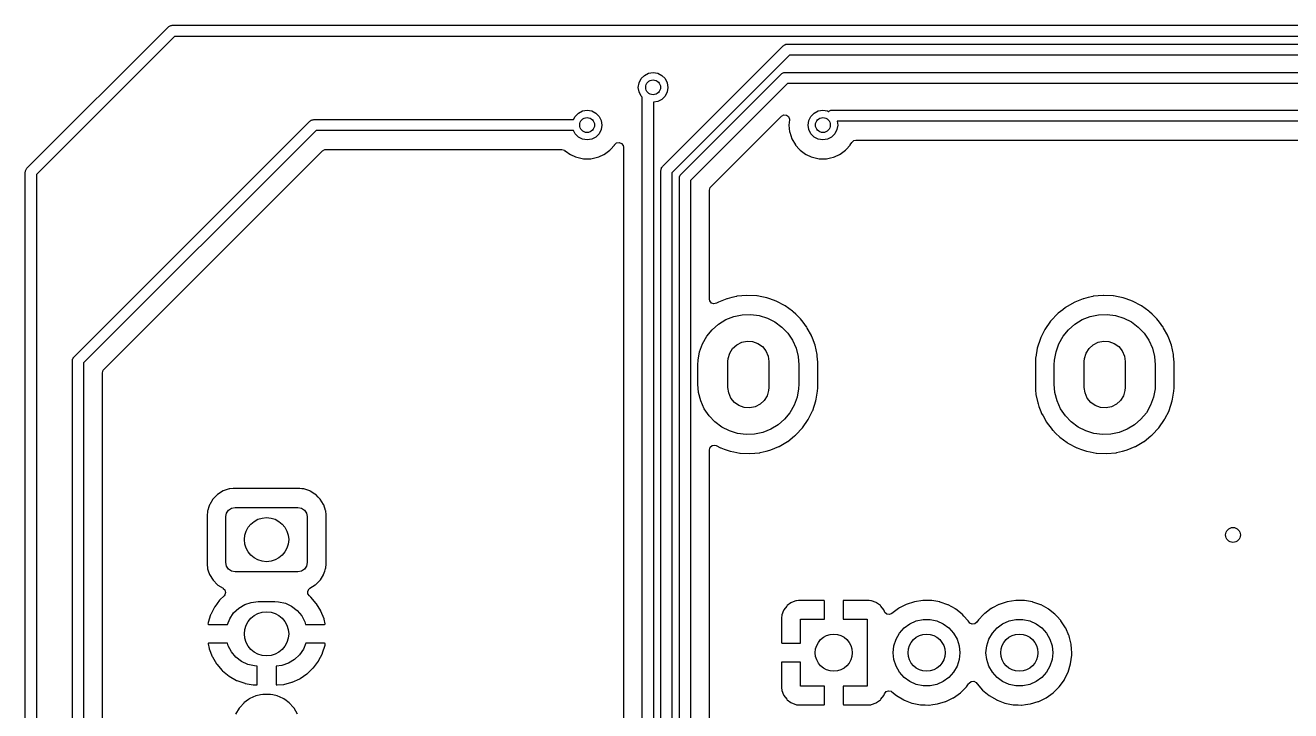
# Model space of a CAD drawing. Extents: x 51 to 243, y -135 to -54.
# Drawn here: x 51.92 to 86.01, y -72.68 to -54.21 of the extents above; entities that cross this region are included whole.
import ezdxf

# ---------------------------------------------------------------- set-up
doc = ezdxf.new("R2010")
doc.units = 0
doc.layers.add('BLACK', color=7, linetype='CONTINUOUS')

msp = doc.modelspace()

# ---------------------------------------------------------------- linework, layer by layer
at = {"layer": 'BLACK', "linetype": 'CONTINUOUS'}
for p, q in [((51.9639, -58.0599), (55.7739, -54.2499)), ((55.9421, -54.506), (52.22, -58.2281)), ((55.7739, -54.2499), (55.791, -54.2401)), ((55.791, -54.2401), (55.805, -54.2261)), ((55.805, -54.2261), (55.8241, -54.221)), ((55.8241, -54.221), (55.8412, -54.2111)), ((55.8412, -54.2111), (55.8609, -54.2111)), ((55.8609, -54.2111), (55.88, -54.206)), ((55.88, -54.206), (160.528, -54.206)), ((160.466, -54.506), (55.9421, -54.506)), ((69.0849, -58.0125), (72.3395, -54.7579)), ((72.3395, -54.7579), (72.3566, -54.7481)), ((72.3566, -54.7481), (72.3706, -54.7341)), ((72.3706, -54.7341), (72.3897, -54.729)), ((72.3897, -54.729), (72.4068, -54.7191)), ((72.4068, -54.7191), (72.4265, -54.7191)), ((72.4265, -54.7191), (72.4456, -54.714)), ((72.4456, -54.714), (148.824, -54.714)), ((72.5077, -55.014), (69.341, -58.1807)), ((148.762, -55.014), (72.5077, -55.014)), ((68.5104, -55.6449), (68.5989, -55.5564)), ((68.5989, -55.5564), (68.7104, -55.4996)), ((68.7104, -55.4996), (68.834, -55.48)), ((68.834, -55.48), (68.9576, -55.4996)), ((68.9576, -55.4996), (69.0691, -55.5564)), ((69.0691, -55.5564), (69.1576, -55.6449)), ((69.5844, -58.2195), (72.2839, -55.5199)), ((72.2839, -55.5199), (72.301, -55.5101)), ((72.301, -55.5101), (72.315, -55.4961)), ((72.315, -55.4961), (72.3341, -55.491)), ((72.3341, -55.491), (72.3512, -55.4811)), ((72.3512, -55.4811), (72.3709, -55.4811)), ((72.3709, -55.4811), (72.39, -55.476)), ((72.39, -55.476), (144.506, -55.476)), ((68.434, -55.88), (68.4536, -55.7564)), ((68.4536, -56.0036), (68.434, -55.88)), ((68.4536, -55.7564), (68.5104, -55.6449)), ((69.1576, -55.6449), (69.2144, -55.7564)), ((69.2144, -55.7564), (69.234, -55.88)), ((69.234, -55.88), (69.2144, -56.0036)), ((72.4521, -55.776), (69.8405, -58.3877)), ((144.444, -55.776), (72.4521, -55.776)), ((68.5104, -56.1151), (68.4536, -56.0036)), ((68.5415, -56.1462), (68.5104, -56.1151)), ((68.5415, -81.3915), (68.5415, -56.1462)), ((69.0691, -56.2036), (68.9576, -56.2604)), ((69.1576, -56.1151), (69.0691, -56.2036)), ((69.2144, -56.0036), (69.1576, -56.1151)), ((66.7324, -56.6609), (66.8209, -56.5724)), ((66.8209, -56.5724), (66.9324, -56.5156)), ((66.9324, -56.5156), (67.056, -56.496)), ((67.056, -56.496), (67.1796, -56.5156)), ((67.1796, -56.5156), (67.2911, -56.5724)), ((67.2911, -56.5724), (67.3796, -56.6609)), ((68.9576, -56.2604), (68.8415, -56.2788)), ((68.8415, -56.2788), (68.8415, -81.3293)), ((73.0824, -56.6609), (73.1709, -56.5724)), ((73.1709, -56.5724), (73.2824, -56.5156)), ((73.2824, -56.5156), (73.406, -56.496)), ((73.406, -56.496), (73.5296, -56.5156)), ((73.5296, -56.5156), (73.5613, -56.5317)), ((73.5613, -56.5317), (73.571, -56.5261)), ((73.571, -56.5261), (73.585, -56.5121)), ((73.585, -56.5121), (73.6041, -56.507)), ((73.6041, -56.507), (73.6212, -56.4971)), ((73.6212, -56.4971), (73.6409, -56.4971)), ((73.6409, -56.4971), (73.66, -56.492)), ((73.66, -56.492), (119.38, -56.492)), ((53.2339, -63.1399), (59.5839, -56.7899)), ((59.5839, -56.7899), (59.601, -56.7801)), ((59.601, -56.7801), (59.615, -56.7661)), ((59.615, -56.7661), (59.6341, -56.761)), ((59.6341, -56.761), (59.6512, -56.7511)), ((59.6512, -56.7511), (59.6709, -56.7511)), ((59.6709, -56.7511), (59.69, -56.746)), ((59.69, -56.746), (66.689, -56.746)), ((66.689, -56.746), (66.7324, -56.6609)), ((67.3796, -56.6609), (67.4364, -56.7724)), ((67.4364, -56.7724), (67.456, -56.896)), ((67.456, -56.896), (67.4364, -57.0196)), ((70.3859, -58.5614), (72.2927, -56.6545)), ((72.2927, -56.6545), (72.355, -56.6205)), ((72.355, -56.6205), (72.4258, -56.6256)), ((72.4258, -56.6256), (72.4827, -56.6681)), ((72.4827, -56.6681), (72.5075, -56.7346)), ((72.5071, -56.7568), (72.4925, -56.896)), ((72.4925, -56.896), (72.4932, -56.9026)), ((72.4932, -56.9026), (72.5112, -57.0743)), ((72.5075, -56.7346), (72.5071, -56.7568)), ((73.006, -56.896), (73.0256, -56.7724)), ((73.0256, -57.0196), (73.006, -56.896)), ((73.0256, -56.7724), (73.0824, -56.6609)), ((73.806, -56.896), (73.7864, -57.0196)), ((119.318, -56.792), (73.7895, -56.792)), ((73.7895, -56.792), (73.806, -56.896)), ((59.7521, -57.046), (53.49, -63.3081)), ((66.689, -57.046), (59.7521, -57.046)), ((66.7324, -57.1311), (66.689, -57.046)), ((66.8209, -57.2196), (66.7324, -57.1311)), ((66.9324, -57.2764), (66.8209, -57.2196)), ((67.2911, -57.2196), (67.1796, -57.2764)), ((67.3796, -57.1311), (67.2911, -57.2196)), ((67.4364, -57.0196), (67.3796, -57.1311)), ((72.5112, -57.0743), (72.5125, -57.0859)), ((72.5125, -57.0859), (72.5715, -57.2676)), ((72.5715, -57.2676), (72.667, -57.4329)), ((73.0824, -57.1311), (73.0256, -57.0196)), ((73.1709, -57.2196), (73.0824, -57.1311)), ((73.2824, -57.2764), (73.1709, -57.2196)), ((73.6411, -57.2196), (73.5296, -57.2764)), ((73.7296, -57.1311), (73.6411, -57.2196)), ((73.7864, -57.0196), (73.7296, -57.1311)), ((54.0354, -63.4819), (59.9259, -57.5914)), ((59.9259, -57.5914), (59.9882, -57.5574)), ((59.9882, -57.5574), (60.0149, -57.5545)), ((60.0149, -57.5545), (66.3758, -57.5545)), ((66.3758, -57.5545), (66.4439, -57.5745)), ((66.4439, -57.5745), (66.4498, -57.5786)), ((66.4498, -57.5786), (66.4912, -57.6086)), ((66.4912, -57.6086), (66.5913, -57.6813)), ((67.056, -57.296), (66.9324, -57.2764)), ((67.1796, -57.2764), (67.056, -57.296)), ((67.5944, -57.6278), (67.6673, -57.5749)), ((67.6673, -57.5749), (67.6856, -57.5545)), ((67.6856, -57.5545), (67.7906, -57.4379)), ((67.7906, -57.4379), (67.795, -57.4329)), ((67.7906, -57.4379), (67.7906, -57.4379)), ((67.795, -57.4329), (67.7983, -57.4272)), ((67.7983, -57.4272), (67.8022, -57.4219)), ((67.8022, -57.4219), (67.8034, -57.4228)), ((67.8034, -57.4228), (67.8492, -57.3791)), ((67.8492, -57.3791), (67.9189, -57.3657)), ((67.9189, -57.3657), (67.9848, -57.3921)), ((67.9848, -57.3921), (68.026, -57.4499)), ((68.026, -57.4499), (68.033, -57.4911)), ((68.033, -57.4911), (68.033, -81.3094)), ((72.667, -57.4329), (72.6714, -57.4379)), ((72.6714, -57.4379), (72.6714, -57.4379)), ((72.6714, -57.4379), (72.7764, -57.5545)), ((72.7764, -57.5545), (72.7947, -57.5749)), ((72.7947, -57.5749), (72.8676, -57.6278)), ((73.406, -57.296), (73.2824, -57.2764)), ((73.5296, -57.2764), (73.406, -57.296)), ((73.9444, -57.6278), (74.0173, -57.5749)), ((74.0173, -57.5749), (74.0356, -57.5545)), ((74.0356, -57.5545), (74.1406, -57.4379)), ((74.1406, -57.4379), (74.145, -57.4329)), ((74.1406, -57.4379), (74.1406, -57.4379)), ((74.145, -57.4329), (74.1851, -57.3635)), ((74.1851, -57.3635), (74.2365, -57.3145)), ((74.2365, -57.3145), (74.2943, -57.3005)), ((74.2943, -57.3005), (119.055, -57.3005)), ((66.5913, -57.6813), (66.5992, -57.6871)), ((66.5992, -57.6871), (66.6053, -57.6898)), ((66.6053, -57.6898), (66.6053, -57.6898)), ((66.6053, -57.6898), (66.7416, -57.7505)), ((66.7416, -57.7505), (66.7737, -57.7648)), ((66.7737, -57.7648), (66.8478, -57.7805)), ((66.8478, -57.7805), (66.9541, -57.8031)), ((66.9541, -57.8031), (66.9541, -57.8031)), ((66.9541, -57.8031), (66.9605, -57.8045)), ((66.9605, -57.8045), (67.1515, -57.8045)), ((67.1515, -57.8045), (67.1579, -57.8031)), ((67.1579, -57.8031), (67.2642, -57.7805)), ((67.1579, -57.8031), (67.1579, -57.8031)), ((67.2642, -57.7805), (67.3383, -57.7648)), ((67.3383, -57.7648), (67.3704, -57.7505)), ((67.3704, -57.7505), (67.5067, -57.6898)), ((67.5067, -57.6898), (67.5128, -57.6871)), ((67.5067, -57.6898), (67.5067, -57.6898)), ((67.5128, -57.6871), (67.5207, -57.6813)), ((67.5207, -57.6813), (67.5944, -57.6278)), ((72.8676, -57.6278), (72.9413, -57.6813)), ((72.9413, -57.6813), (72.9492, -57.6871)), ((72.9492, -57.6871), (72.9553, -57.6898)), ((72.9553, -57.6898), (72.9553, -57.6898)), ((72.9553, -57.6898), (73.0916, -57.7505)), ((73.0916, -57.7505), (73.1237, -57.7648)), ((73.1237, -57.7648), (73.1978, -57.7805)), ((73.1978, -57.7805), (73.3041, -57.8031)), ((73.3041, -57.8031), (73.3041, -57.8031)), ((73.3041, -57.8031), (73.3105, -57.8045)), ((73.3105, -57.8045), (73.5015, -57.8045)), ((73.5015, -57.8045), (73.5079, -57.8031)), ((73.5079, -57.8031), (73.6142, -57.7805)), ((73.5079, -57.8031), (73.5079, -57.8031)), ((73.6142, -57.7805), (73.6883, -57.7648)), ((73.6883, -57.7648), (73.7204, -57.7505)), ((73.7204, -57.7505), (73.8567, -57.6898)), ((73.8567, -57.6898), (73.8628, -57.6871)), ((73.8567, -57.6898), (73.8567, -57.6898)), ((73.8628, -57.6871), (73.8707, -57.6813)), ((73.8707, -57.6813), (73.9444, -57.6278)), ((51.92, -58.166), (51.9251, -58.1469)), ((51.92, -100.33), (51.92, -58.166)), ((51.9251, -58.1272), (51.935, -58.1101)), ((51.9251, -58.1469), (51.9251, -58.1272)), ((51.935, -58.1101), (51.9401, -58.091)), ((51.9401, -58.091), (51.9541, -58.077)), ((51.9541, -58.077), (51.9639, -58.0599)), ((52.22, -58.2281), (52.22, -100.268)), ((69.041, -58.1186), (69.0461, -58.0995)), ((69.041, -80.113), (69.041, -58.1186)), ((69.0461, -58.0798), (69.056, -58.0627)), ((69.0461, -58.0995), (69.0461, -58.0798)), ((69.056, -58.0627), (69.0611, -58.0436)), ((69.0611, -58.0436), (69.075, -58.0297)), ((69.075, -58.0297), (69.0849, -58.0125)), ((69.341, -58.1807), (69.341, -80.0508)), ((69.5456, -58.2867), (69.5555, -58.2696)), ((69.5456, -58.3064), (69.5456, -58.2867)), ((69.5555, -58.2696), (69.5606, -58.2505)), ((69.5606, -58.2505), (69.5745, -58.2366)), ((69.5745, -58.2366), (69.5844, -58.2195)), ((69.5405, -58.3255), (69.5456, -58.3064)), ((69.5405, -78.0725), (69.5405, -58.3255)), ((69.8405, -58.3877), (69.8405, -78.0103)), ((70.349, -58.6505), (70.369, -58.5823)), ((70.369, -58.5823), (70.3859, -58.5614)), ((70.349, -61.5903), (70.349, -58.6505)), ((70.3583, -61.6378), (70.349, -61.5903)), ((70.4025, -61.6934), (70.3583, -61.6378)), ((70.4698, -61.7162), (70.4025, -61.6934)), ((70.5386, -61.699), (70.4698, -61.7162)), ((70.5728, -61.679), (70.5386, -61.699)), ((70.5969, -61.6692), (70.5728, -61.679)), ((70.8199, -61.5789), (70.5969, -61.6692)), ((70.8242, -61.5772), (70.8199, -61.5789)), ((70.8199, -61.5789), (70.8199, -61.5789)), ((70.9531, -61.5456), (70.8242, -61.5772)), ((71.0831, -61.5138), (70.9531, -61.5456)), ((71.0876, -61.5127), (71.0831, -61.5138)), ((71.0831, -61.5138), (71.0831, -61.5138)), ((71.3575, -61.487), (71.0876, -61.5127)), ((71.3621, -61.4872), (71.3575, -61.487)), ((71.6238, -61.5002), (71.3621, -61.4872)), ((71.3621, -61.4872), (71.3621, -61.4872)), ((71.6283, -61.5005), (71.6238, -61.5002)), ((71.6238, -61.5002), (71.6238, -61.5002)), ((71.6328, -61.5013), (71.6283, -61.5005)), ((71.7617, -61.5268), (71.6328, -61.5013)), ((71.6328, -61.5013), (71.6328, -61.5013)), ((71.8944, -61.5529), (71.7617, -61.5268)), ((71.9801, -61.5832), (71.8944, -61.5529)), ((72.1457, -61.6417), (71.9801, -61.5832)), ((72.1458, -61.6417), (72.1457, -61.6417)), ((72.1501, -61.6432), (72.1458, -61.6417)), ((72.39, -61.7695), (72.1501, -61.6432)), ((80.1728, -61.679), (79.9388, -61.816)), ((80.1969, -61.6692), (80.1728, -61.679)), ((80.4199, -61.5789), (80.1969, -61.6692)), ((80.4242, -61.5772), (80.4199, -61.5789)), ((80.4199, -61.5789), (80.4199, -61.5789)), ((80.5531, -61.5456), (80.4242, -61.5772)), ((80.6831, -61.5138), (80.5531, -61.5456)), ((80.6876, -61.5127), (80.6831, -61.5138)), ((80.6831, -61.5138), (80.6831, -61.5138)), ((80.9575, -61.487), (80.6876, -61.5127)), ((80.9621, -61.4872), (80.9575, -61.487)), ((81.2238, -61.5002), (80.9621, -61.4872)), ((80.9621, -61.4872), (80.9621, -61.4872)), ((81.2283, -61.5005), (81.2238, -61.5002)), ((81.2238, -61.5002), (81.2238, -61.5002)), ((81.2328, -61.5013), (81.2283, -61.5005)), ((81.3617, -61.5268), (81.2328, -61.5013)), ((81.2328, -61.5013), (81.2328, -61.5013)), ((81.4944, -61.5529), (81.3617, -61.5268)), ((81.5801, -61.5832), (81.4944, -61.5529)), ((81.7457, -61.6417), (81.5801, -61.5832)), ((81.7458, -61.6417), (81.7457, -61.6417)), ((81.7501, -61.6432), (81.7458, -61.6417)), ((81.99, -61.7695), (81.7501, -61.6432)), ((71.0092, -62.0574), (71.2343, -62.0101)), ((71.2343, -62.0101), (71.4641, -62.0015)), ((71.4641, -62.0015), (71.692, -62.0317)), ((71.692, -62.0317), (71.9117, -62.0999)), ((72.3937, -61.7721), (72.39, -61.7695)), ((72.589, -61.9143), (72.3937, -61.7721)), ((72.6093, -61.929), (72.589, -61.9143)), ((72.6744, -61.9927), (72.6093, -61.929)), ((72.7883, -62.1041), (72.6744, -61.9927)), ((79.7239, -61.9887), (79.5589, -62.1654)), ((79.7271, -61.9854), (79.7239, -61.9887)), ((79.748, -61.9686), (79.7271, -61.9854)), ((79.8679, -61.8727), (79.748, -61.9686)), ((79.9388, -61.816), (79.8679, -61.8727)), ((80.6092, -62.0574), (80.8343, -62.0101)), ((80.8343, -62.0101), (81.0641, -62.0015)), ((81.0641, -62.0015), (81.292, -62.0317)), ((81.292, -62.0317), (81.5117, -62.0999)), ((81.9937, -61.7721), (81.99, -61.7695)), ((82.189, -61.9143), (81.9937, -61.7721)), ((82.2093, -61.929), (82.189, -61.9143)), ((82.2744, -61.9927), (82.2093, -61.929)), ((82.3883, -62.1041), (82.2744, -61.9927)), ((70.425, -62.4119), (70.5987, -62.2611)), ((70.5987, -62.2611), (70.7953, -62.1418)), ((70.7953, -62.1418), (71.0092, -62.0574)), ((71.9117, -62.0999), (72.1167, -62.2041)), ((72.1167, -62.2041), (72.3012, -62.3414)), ((72.3012, -62.3414), (72.4599, -62.5078)), ((72.8032, -62.1186), (72.7883, -62.1041)), ((72.8059, -62.1222), (72.8032, -62.1186)), ((72.8742, -62.2116), (72.8059, -62.1222)), ((72.8059, -62.1222), (72.8059, -62.1222)), ((72.9677, -62.3341), (72.8742, -62.2116)), ((72.9699, -62.3381), (72.9677, -62.3341)), ((72.9868, -62.3686), (72.9699, -62.3381)), ((72.9699, -62.3381), (72.9699, -62.3381)), ((73.0993, -62.5712), (72.9868, -62.3686)), ((79.542, -62.1835), (79.3874, -62.4063)), ((79.5589, -62.1654), (79.542, -62.1835)), ((80.025, -62.4119), (80.1987, -62.2611)), ((80.1987, -62.2611), (80.3953, -62.1418)), ((80.3953, -62.1418), (80.6092, -62.0574)), ((81.5117, -62.0999), (81.7167, -62.2041)), ((81.7167, -62.2041), (81.9012, -62.3414)), ((81.9012, -62.3414), (82.0599, -62.5078)), ((82.4032, -62.1186), (82.3883, -62.1041)), ((82.4059, -62.1222), (82.4032, -62.1186)), ((82.4742, -62.2116), (82.4059, -62.1222)), ((82.4059, -62.1222), (82.4059, -62.1222)), ((82.5677, -62.3341), (82.4742, -62.2116)), ((82.5699, -62.3381), (82.5677, -62.3341)), ((82.5868, -62.3686), (82.5699, -62.3381)), ((82.5699, -62.3381), (82.5699, -62.3381)), ((82.6993, -62.5712), (82.5868, -62.3686)), ((70.1654, -62.7895), (70.2792, -62.5897)), ((70.2792, -62.5897), (70.425, -62.4119)), ((71.2191, -62.7506), (71.3655, -62.7211)), ((71.3655, -62.7211), (71.5144, -62.732)), ((72.4599, -62.5078), (72.5883, -62.6986)), ((72.5883, -62.6986), (72.6828, -62.9083)), ((73.101, -62.5755), (73.0993, -62.5712)), ((73.1273, -62.645), (73.101, -62.5755)), ((73.101, -62.5755), (73.101, -62.5755)), ((73.1954, -62.8248), (73.1273, -62.645)), ((79.2666, -62.6491), (79.1822, -62.9068)), ((79.2818, -62.6186), (79.2666, -62.6491)), ((79.3854, -62.4104), (79.2818, -62.6186)), ((79.3874, -62.4063), (79.3854, -62.4104)), ((79.3854, -62.4104), (79.3854, -62.4104)), ((79.7654, -62.7895), (79.8792, -62.5897)), ((79.8792, -62.5897), (80.025, -62.4119)), ((80.8191, -62.7506), (80.9655, -62.7211)), ((80.9655, -62.7211), (81.1144, -62.732)), ((82.0599, -62.5078), (82.1883, -62.6986)), ((82.1883, -62.6986), (82.2828, -62.9083)), ((82.701, -62.5755), (82.6993, -62.5712)), ((82.7273, -62.645), (82.701, -62.5755)), ((82.701, -62.5755), (82.701, -62.5755)), ((82.7954, -62.8248), (82.7273, -62.645)), ((70.046, -63.232), (70.087, -63.0057)), ((70.087, -63.0057), (70.1654, -62.7895)), ((70.8559, -63.1897), (70.8975, -63.0463)), ((70.8975, -63.0463), (70.9762, -62.9194)), ((70.9762, -62.9194), (71.0861, -62.8184)), ((71.0861, -62.8184), (71.2191, -62.7506)), ((71.5144, -62.732), (71.6548, -62.7826)), ((71.6548, -62.7826), (71.7765, -62.8691)), ((71.7765, -62.8691), (71.8704, -62.9851)), ((71.8704, -62.9851), (71.9297, -63.1221)), ((72.6828, -62.9083), (72.7406, -63.1309)), ((73.1964, -62.8292), (73.1954, -62.8248)), ((73.2526, -63.084), (73.1964, -62.8292)), ((73.1964, -62.8292), (73.1964, -62.8292)), ((79.1814, -62.9113), (79.1399, -63.1502)), ((79.1822, -62.9068), (79.1814, -62.9113)), ((79.1814, -62.9113), (79.1814, -62.9113)), ((79.646, -63.232), (79.687, -63.0057)), ((79.687, -63.0057), (79.7654, -62.7895)), ((80.4559, -63.1897), (80.4975, -63.0463)), ((80.4975, -63.0463), (80.5762, -62.9194)), ((80.5762, -62.9194), (80.6861, -62.8184)), ((80.6861, -62.8184), (80.8191, -62.7506)), ((81.1144, -62.732), (81.2548, -62.7826)), ((81.2548, -62.7826), (81.3765, -62.8691)), ((81.3765, -62.8691), (81.4704, -62.9851)), ((81.4704, -62.9851), (81.5297, -63.1221)), ((82.2828, -62.9083), (82.3406, -63.1309)), ((82.7964, -62.8292), (82.7954, -62.8248)), ((82.8526, -63.084), (82.7964, -62.8292)), ((82.7964, -62.8292), (82.7964, -62.8292)), ((53.19, -63.246), (53.1951, -63.2269)), ((53.19, -94.996), (53.19, -63.246)), ((53.1951, -63.2072), (53.205, -63.1901)), ((53.1951, -63.2269), (53.1951, -63.2072)), ((53.205, -63.1901), (53.2101, -63.171)), ((53.2101, -63.171), (53.2241, -63.157)), ((53.2241, -63.157), (53.2339, -63.1399)), ((53.49, -63.3081), (53.49, -94.9339)), ((70.04, -63.36), (70.046, -63.232)), ((70.04, -63.88), (70.04, -63.36)), ((70.85, -63.27), (70.8559, -63.1897)), ((70.85, -63.97), (70.85, -63.27)), ((71.9297, -63.1221), (71.95, -63.27)), ((71.95, -63.27), (71.95, -63.97)), ((72.7406, -63.1309), (72.76, -63.36)), ((72.76, -63.36), (72.76, -63.88)), ((73.2539, -63.0895), (73.2526, -63.084)), ((73.2564, -63.125), (73.2539, -63.0895)), ((73.2681, -63.2854), (73.2564, -63.125)), ((73.2685, -63.2911), (73.2681, -63.2854)), ((73.2685, -63.9804), (73.2685, -63.2911)), ((79.1323, -63.244), (79.1315, -63.2596)), ((79.1315, -63.2596), (79.1315, -63.9489)), ((79.1356, -63.1778), (79.1323, -63.244)), ((79.1358, -63.1739), (79.1356, -63.1778)), ((79.1399, -63.1502), (79.1358, -63.1739)), ((79.64, -63.36), (79.646, -63.232)), ((79.64, -63.88), (79.64, -63.36)), ((80.45, -63.27), (80.4559, -63.1897)), ((80.45, -63.97), (80.45, -63.27)), ((81.5297, -63.1221), (81.55, -63.27)), ((81.55, -63.27), (81.55, -63.97)), ((82.3406, -63.1309), (82.36, -63.36)), ((82.36, -63.36), (82.36, -63.88)), ((82.8539, -63.0895), (82.8526, -63.084)), ((82.8564, -63.125), (82.8539, -63.0895)), ((82.8681, -63.2854), (82.8564, -63.125)), ((82.8685, -63.2911), (82.8681, -63.2854)), ((82.8685, -63.9804), (82.8685, -63.2911)), ((53.9985, -63.5709), (54.0185, -63.5028)), ((53.9985, -94.671), (53.9985, -63.5709)), ((54.0185, -63.5028), (54.0354, -63.4819)), ((70.0594, -64.1091), (70.04, -63.88)), ((70.8703, -64.1179), (70.85, -63.97)), ((71.9441, -64.0503), (71.9025, -64.1937)), ((71.95, -63.97), (71.9441, -64.0503)), ((72.754, -64.008), (72.713, -64.2343)), ((72.76, -63.88), (72.754, -64.008)), ((73.2262, -64.2853), (73.2636, -64.0699)), ((73.2636, -64.0698), (73.2642, -64.0661)), ((73.2636, -64.0699), (73.2636, -64.0698)), ((73.2642, -64.0661), (73.2685, -63.9804)), ((79.1315, -63.9489), (79.1317, -63.9512)), ((79.1317, -63.9512), (79.1382, -64.041)), ((79.1317, -63.9512), (79.1317, -63.9512)), ((79.1382, -64.041), (79.1461, -64.1505)), ((79.6594, -64.1091), (79.64, -63.88)), ((80.4703, -64.1179), (80.45, -63.97)), ((81.5441, -64.0503), (81.5024, -64.1937)), ((81.55, -63.97), (81.5441, -64.0503)), ((82.354, -64.008), (82.313, -64.2343)), ((82.36, -63.88), (82.354, -64.008)), ((82.8262, -64.2853), (82.8636, -64.0699)), ((82.8636, -64.0698), (82.8642, -64.0661)), ((82.8636, -64.0699), (82.8636, -64.0698)), ((82.8642, -64.0661), (82.8685, -63.9804)), ((70.1172, -64.3317), (70.0594, -64.1091)), ((70.2117, -64.5414), (70.1172, -64.3317)), ((70.9295, -64.2549), (70.8703, -64.1179)), ((71.0235, -64.3709), (70.9295, -64.2549)), ((71.1452, -64.4574), (71.0235, -64.3709)), ((71.7139, -64.4216), (71.5809, -64.4894)), ((71.8238, -64.3206), (71.7139, -64.4216)), ((71.9025, -64.1937), (71.8238, -64.3206)), ((72.713, -64.2343), (72.6346, -64.4505)), ((73.1334, -64.5909), (73.2178, -64.3332)), ((73.2178, -64.3332), (73.2262, -64.2853)), ((79.1461, -64.1505), (79.1471, -64.1549)), ((79.1471, -64.1549), (79.1471, -64.1549)), ((79.1471, -64.1549), (79.1986, -64.388)), ((79.1986, -64.388), (79.2046, -64.4152)), ((79.2046, -64.4152), (79.2288, -64.4792)), ((79.7172, -64.3317), (79.6594, -64.1091)), ((79.8117, -64.5414), (79.7172, -64.3317)), ((80.5296, -64.2549), (80.4703, -64.1179)), ((80.6235, -64.3709), (80.5296, -64.2549)), ((80.7452, -64.4574), (80.6235, -64.3709)), ((81.3139, -64.4216), (81.1809, -64.4894)), ((81.4238, -64.3206), (81.3139, -64.4216)), ((81.5024, -64.1937), (81.4238, -64.3206)), ((82.313, -64.2343), (82.2346, -64.4505)), ((82.7334, -64.5909), (82.8178, -64.3332)), ((82.8178, -64.3332), (82.8262, -64.2853)), ((70.3401, -64.7322), (70.2117, -64.5414)), ((70.4988, -64.8986), (70.3401, -64.7322)), ((71.2856, -64.508), (71.1452, -64.4574)), ((71.4345, -64.5189), (71.2856, -64.508)), ((71.5809, -64.4894), (71.4345, -64.5189)), ((72.5208, -64.6503), (72.375, -64.8281)), ((72.6346, -64.4505), (72.5208, -64.6503)), ((73.0215, -64.8158), (73.1313, -64.595)), ((73.1313, -64.595), (73.1334, -64.5909)), ((73.1313, -64.595), (73.1313, -64.595)), ((79.2288, -64.4792), (79.28, -64.6142)), ((79.28, -64.6142), (79.3007, -64.6688)), ((79.3007, -64.6688), (79.3378, -64.7357)), ((79.3378, -64.7357), (79.4297, -64.9011)), ((79.9401, -64.7322), (79.8117, -64.5414)), ((80.0988, -64.8986), (79.9401, -64.7322)), ((80.8856, -64.508), (80.7452, -64.4574)), ((81.0345, -64.5189), (80.8856, -64.508)), ((81.1809, -64.4894), (81.0345, -64.5189)), ((82.1208, -64.6503), (81.975, -64.8281)), ((82.2346, -64.4505), (82.1208, -64.6503)), ((82.6215, -64.8158), (82.7313, -64.595)), ((82.7313, -64.595), (82.7334, -64.5909)), ((82.7313, -64.595), (82.7313, -64.595)), ((70.6833, -65.0359), (70.4988, -64.8986)), ((70.8883, -65.1401), (70.6833, -65.0359)), ((72.0047, -65.0982), (71.7908, -65.1826)), ((72.2013, -64.9789), (72.0047, -65.0982)), ((72.375, -64.8281), (72.2013, -64.9789)), ((72.6768, -65.2505), (72.8549, -65.0598)), ((72.8549, -65.0598), (72.858, -65.0565)), ((72.8549, -65.0598), (72.8549, -65.0598)), ((72.858, -65.0565), (73.0126, -64.8337)), ((73.0126, -64.8337), (73.0215, -64.8158)), ((79.4297, -64.9011), (79.4323, -64.9059)), ((79.4323, -64.9059), (79.4501, -64.9291)), ((79.4501, -64.9291), (79.5532, -65.0642)), ((79.5532, -65.0642), (79.5968, -65.1214)), ((80.2833, -65.0359), (80.0988, -64.8986)), ((80.4883, -65.1401), (80.2833, -65.0359)), ((81.6047, -65.0982), (81.3908, -65.1826)), ((81.8013, -64.9789), (81.6047, -65.0982)), ((81.975, -64.8281), (81.8013, -64.9789)), ((82.2768, -65.2505), (82.4549, -65.0598)), ((82.4549, -65.0598), (82.458, -65.0565)), ((82.4549, -65.0598), (82.4549, -65.0598)), ((82.458, -65.0565), (82.6126, -64.8337)), ((82.6126, -64.8337), (82.6215, -64.8158)), ((71.108, -65.2083), (70.8883, -65.1401)), ((71.3359, -65.2385), (71.108, -65.2083)), ((71.5657, -65.2299), (71.3359, -65.2385)), ((71.7908, -65.1826), (71.5657, -65.2299)), ((72.2272, -65.561), (72.4546, -65.4279)), ((72.4546, -65.4279), (72.4572, -65.4263)), ((72.4572, -65.4263), (72.4612, -65.424)), ((72.4572, -65.4263), (72.4572, -65.4263)), ((72.4612, -65.424), (72.6458, -65.2763)), ((72.6458, -65.2763), (72.6694, -65.2575)), ((72.6694, -65.2575), (72.6729, -65.2546)), ((72.6694, -65.2575), (72.6694, -65.2575)), ((72.6729, -65.2546), (72.6768, -65.2505)), ((79.5968, -65.1214), (79.6001, -65.1246)), ((79.6001, -65.1246), (79.6001, -65.1246)), ((79.6001, -65.1246), (79.675, -65.1978)), ((79.675, -65.1978), (79.7907, -65.311)), ((79.7907, -65.311), (79.7944, -65.3137)), ((79.7944, -65.3137), (79.7944, -65.3137)), ((79.7944, -65.3137), (79.99, -65.456)), ((80.708, -65.2083), (80.4883, -65.1401)), ((80.9359, -65.2385), (80.708, -65.2083)), ((81.1657, -65.2299), (80.9359, -65.2385)), ((81.3908, -65.1826), (81.1657, -65.2299)), ((81.8272, -65.561), (82.0546, -65.4279)), ((82.0546, -65.4279), (82.0572, -65.4263)), ((82.0572, -65.4263), (82.0612, -65.424)), ((82.0572, -65.4263), (82.0572, -65.4263)), ((82.0612, -65.424), (82.2458, -65.2763)), ((82.2458, -65.2763), (82.2694, -65.2575)), ((82.2694, -65.2575), (82.2729, -65.2546)), ((82.2694, -65.2575), (82.2694, -65.2575)), ((82.2729, -65.2546), (82.2768, -65.2505)), ((70.349, -65.6471), (70.369, -65.579)), ((70.349, -77.7475), (70.349, -65.6471)), ((70.369, -65.579), (70.4226, -65.5325)), ((70.4226, -65.5325), (70.4929, -65.5224)), ((70.4929, -65.5224), (70.5336, -65.5356)), ((70.5336, -65.5356), (70.6499, -65.5968)), ((70.6499, -65.5968), (70.6542, -65.5983)), ((70.6542, -65.5983), (70.6543, -65.5983)), ((70.6543, -65.5983), (70.7507, -65.6324)), ((70.7507, -65.6324), (70.9056, -65.6871)), ((70.9056, -65.6871), (71.0037, -65.7064)), ((71.0037, -65.7064), (71.1672, -65.7387)), ((71.1672, -65.7387), (71.1672, -65.7387)), ((71.1672, -65.7387), (71.1717, -65.7395)), ((71.1717, -65.7395), (71.1762, -65.7398)), ((71.1762, -65.7398), (71.1762, -65.7398)), ((71.1762, -65.7398), (71.4379, -65.7528)), ((71.4379, -65.7528), (71.4379, -65.7528)), ((71.4379, -65.7528), (71.4425, -65.753)), ((71.4425, -65.753), (71.7124, -65.7273)), ((71.7124, -65.7273), (71.7169, -65.7262)), ((71.7169, -65.7262), (71.8766, -65.6871)), ((71.7169, -65.7262), (71.7169, -65.7262)), ((71.8766, -65.6871), (71.9758, -65.6628)), ((71.9758, -65.6628), (72.0047, -65.6511)), ((72.0047, -65.6511), (72.2229, -65.5627)), ((72.2229, -65.5627), (72.2272, -65.561)), ((72.2229, -65.5627), (72.2229, -65.5627)), ((79.99, -65.456), (80.01, -65.4705)), ((80.01, -65.4705), (80.2499, -65.5968)), ((80.2499, -65.5968), (80.2542, -65.5983)), ((80.2542, -65.5983), (80.2543, -65.5983)), ((80.2543, -65.5983), (80.3507, -65.6324)), ((80.3507, -65.6324), (80.5056, -65.6871)), ((80.5056, -65.6871), (80.6037, -65.7064)), ((80.6037, -65.7064), (80.7672, -65.7387)), ((80.7672, -65.7387), (80.7672, -65.7387)), ((80.7672, -65.7387), (80.7717, -65.7395)), ((80.7717, -65.7395), (80.7762, -65.7398)), ((80.7762, -65.7398), (80.7762, -65.7398)), ((80.7762, -65.7398), (81.0379, -65.7528)), ((81.0379, -65.7528), (81.0379, -65.7528)), ((81.0379, -65.7528), (81.0425, -65.753)), ((81.0425, -65.753), (81.3124, -65.7273)), ((81.3124, -65.7273), (81.3169, -65.7262)), ((81.3169, -65.7262), (81.4766, -65.6871)), ((81.3169, -65.7262), (81.3169, -65.7262)), ((81.4766, -65.6871), (81.5758, -65.6628)), ((81.5758, -65.6628), (81.6047, -65.6511)), ((81.6047, -65.6511), (81.8229, -65.5627)), ((81.8229, -65.5627), (81.8272, -65.561)), ((81.8229, -65.5627), (81.8229, -65.5627)), ((57.2511, -66.7604), (57.1007, -66.8535)), ((57.2802, -66.7507), (57.2511, -66.7604)), ((57.4123, -66.7067), (57.2802, -66.7507)), ((57.4188, -66.7045), (57.4123, -66.7067)), ((57.4123, -66.7067), (57.4123, -66.7067)), ((57.4257, -66.7038), (57.4188, -66.7045)), ((57.5213, -66.6938), (57.4257, -66.7038)), ((57.4257, -66.7038), (57.4257, -66.7038)), ((57.5214, -66.6938), (57.5213, -66.6938)), ((57.5246, -66.6935), (57.5214, -66.6938)), ((59.3154, -66.6935), (57.5246, -66.6935)), ((59.3686, -66.6989), (59.3154, -66.6935)), ((59.413, -66.7035), (59.3686, -66.6989)), ((59.4199, -66.7042), (59.413, -66.7035)), ((59.413, -66.7035), (59.413, -66.7035)), ((59.4264, -66.7064), (59.4199, -66.7042)), ((59.4797, -66.724), (59.4264, -66.7064)), ((59.4264, -66.7064), (59.4264, -66.7064)), ((59.5877, -66.7599), (59.4797, -66.724)), ((59.594, -66.7637), (59.5877, -66.7599)), ((59.7223, -66.8428), (59.594, -66.7637)), ((59.594, -66.7637), (59.594, -66.7637)), ((56.8829, -67.1293), (56.8633, -67.1883)), ((56.8882, -67.1206), (56.8829, -67.1293)), ((56.9719, -66.9849), (56.8882, -67.1206)), ((56.9757, -66.9787), (56.9719, -66.9849)), ((56.9719, -66.9849), (56.9719, -66.9849)), ((57.1007, -66.8535), (56.9757, -66.9787)), ((59.7383, -66.8527), (59.7223, -66.8428)), ((59.7435, -66.8579), (59.7383, -66.8527)), ((59.8109, -66.9252), (59.7435, -66.8579)), ((59.8635, -66.9777), (59.8109, -66.9252)), ((59.9566, -67.1281), (59.8635, -66.9777)), ((59.9589, -67.135), (59.9566, -67.1281)), ((60.0081, -67.2827), (59.9589, -67.135)), ((56.8238, -67.3304), (56.8165, -67.4016)), ((56.8165, -67.4016), (56.8165, -68.7424)), ((56.8265, -67.304), (56.8238, -67.3304)), ((56.8272, -67.2971), (56.8265, -67.304)), ((56.8265, -67.304), (56.8265, -67.304)), ((56.8337, -67.2775), (56.8272, -67.2971)), ((56.8633, -67.1883), (56.8337, -67.2775)), ((57.325, -67.452), (57.344, -67.3563)), ((57.325, -68.692), (57.325, -67.452)), ((57.344, -67.3563), (57.3982, -67.2752)), ((57.3982, -67.2752), (57.4793, -67.221)), ((57.4793, -67.221), (57.575, -67.202)), ((57.575, -67.202), (59.265, -67.202)), ((59.265, -67.202), (59.3607, -67.221)), ((59.3607, -67.221), (59.4418, -67.2752)), ((59.4418, -67.2752), (59.496, -67.3563)), ((59.496, -67.3563), (59.515, -67.452)), ((59.515, -67.452), (59.515, -68.692)), ((60.0125, -67.2958), (60.0081, -67.2827)), ((60.0132, -67.3027), (60.0125, -67.2958)), ((60.0232, -67.3983), (60.0132, -67.3027)), ((60.0132, -67.3027), (60.0132, -67.3027)), ((60.0235, -67.4016), (60.0232, -67.3983)), ((60.0235, -68.7424), (60.0235, -67.4016)), ((56.8165, -68.7424), (56.8168, -68.7456)), ((56.8168, -68.7456), (56.8266, -68.8399)), ((56.8168, -68.7456), (56.8168, -68.7456)), ((56.8266, -68.8399), (56.8275, -68.8482)), ((56.8275, -68.8482), (56.8297, -68.8547)), ((56.8297, -68.8547), (56.8297, -68.8547)), ((56.8297, -68.8547), (56.8491, -68.9128)), ((57.344, -68.7877), (57.325, -68.692)), ((57.3982, -68.8688), (57.344, -68.7877)), ((59.496, -68.7877), (59.4418, -68.8688)), ((59.515, -68.692), (59.496, -68.7877)), ((59.9881, -68.9214), (60.0106, -68.8534)), ((60.0106, -68.8534), (60.0128, -68.8469)), ((60.0106, -68.8534), (60.0106, -68.8534)), ((60.0128, -68.8469), (60.0149, -68.8264)), ((60.0149, -68.8264), (60.0232, -68.7456)), ((60.0232, -68.7456), (60.0235, -68.7424)), ((56.8491, -68.9128), (56.8834, -69.0159)), ((56.8834, -69.0159), (56.9765, -69.1663)), ((56.9765, -69.1663), (57.1017, -69.2913)), ((57.4793, -68.923), (57.3982, -68.8688)), ((57.575, -68.942), (57.4793, -68.923)), ((59.265, -68.942), (57.575, -68.942)), ((59.3607, -68.923), (59.265, -68.942)), ((59.4418, -68.8688), (59.3607, -68.923)), ((59.7393, -69.2905), (59.8643, -69.1653)), ((59.8643, -69.1653), (59.8725, -69.1521)), ((59.8725, -69.1521), (59.9533, -69.021)), ((59.9533, -69.021), (59.9571, -69.0147)), ((59.9533, -69.021), (59.9533, -69.021)), ((59.9571, -69.0147), (59.9881, -68.9214)), ((57.1017, -69.2913), (57.1079, -69.2951)), ((57.1079, -69.2951), (57.1079, -69.2951)), ((57.1079, -69.2951), (57.2523, -69.3841)), ((57.2523, -69.3841), (57.251, -69.3861)), ((57.251, -69.3861), (57.2958, -69.4255)), ((57.3152, -69.4938), (57.2947, -69.5618)), ((57.2958, -69.4255), (57.3152, -69.4938)), ((59.5298, -69.4602), (59.5665, -69.3994)), ((59.5317, -69.5312), (59.5298, -69.4602)), ((59.5717, -69.5898), (59.5317, -69.5312)), ((59.5665, -69.3994), (59.5893, -69.3842)), ((59.5889, -69.3835), (59.7331, -69.2943)), ((59.5893, -69.3842), (59.5889, -69.3835)), ((59.7331, -69.2943), (59.7393, -69.2905)), ((57.0228, -69.879), (57.0172, -69.888)), ((57.156, -69.6999), (57.0228, -69.879)), ((57.1631, -69.6919), (57.156, -69.6999)), ((57.2762, -69.584), (57.1631, -69.6919)), ((57.2947, -69.5618), (57.2762, -69.584)), ((57.669, -69.919), (57.8301, -69.8222)), ((57.8301, -69.8222), (58.0082, -69.7623)), ((58.0082, -69.7623), (58.195, -69.742)), ((58.195, -69.742), (58.645, -69.742)), ((58.645, -69.742), (58.742, -69.7474)), ((58.742, -69.7474), (58.9254, -69.7884)), ((58.9254, -69.7884), (59.0957, -69.8678)), ((59.0957, -69.8678), (59.245, -69.982)), ((59.605, -69.6171), (59.5717, -69.5898)), ((59.6127, -69.6246), (59.605, -69.6171)), ((59.7589, -69.7931), (59.6127, -69.6246)), ((59.7652, -69.8017), (59.7589, -69.7931)), ((59.881, -69.9925), (59.7652, -69.8017)), ((72.4317, -69.8643), (72.3552, -69.9664)), ((72.4443, -69.8517), (72.4317, -69.8643)), ((72.5464, -69.7752), (72.4443, -69.8517)), ((72.5619, -69.7667), (72.5464, -69.7752)), ((72.6824, -69.7215), (72.5619, -69.7667)), ((72.6976, -69.7179), (72.6824, -69.7215)), ((72.7485, -69.7124), (72.6976, -69.7179)), ((72.7553, -69.712), (72.7485, -69.7124)), ((73.4325, -69.712), (72.7553, -69.712)), ((73.4401, -69.7137), (73.4325, -69.712)), ((73.4415, -69.7149), (73.4401, -69.7137)), ((73.446, -69.7301), (73.4415, -69.7149)), ((73.446, -70.22), (73.446, -69.7301)), ((73.9557, -69.7179), (73.954, -69.7255)), ((73.954, -69.7255), (73.954, -70.22)), ((73.9569, -69.7165), (73.9557, -69.7179)), ((73.9721, -69.712), (73.9569, -69.7165)), ((74.6447, -69.712), (73.9721, -69.712)), ((74.6515, -69.7124), (74.6447, -69.712)), ((74.7024, -69.7179), (74.6515, -69.7124)), ((74.7176, -69.7215), (74.7024, -69.7179)), ((74.8381, -69.7667), (74.7176, -69.7215)), ((74.8536, -69.7752), (74.8381, -69.7667)), ((74.9557, -69.8517), (74.8536, -69.7752)), ((74.9683, -69.8643), (74.9557, -69.8517)), ((75.0448, -69.9664), (74.9683, -69.8643)), ((75.6477, -69.8195), (75.4737, -69.9101)), ((75.6523, -69.8171), (75.6477, -69.8195)), ((75.6477, -69.8195), (75.6477, -69.8195)), ((75.8725, -69.7451), (75.6523, -69.8171)), ((76.1014, -69.7101), (75.8725, -69.7451)), ((76.1066, -69.7102), (76.1014, -69.7101)), ((76.2556, -69.712), (76.1066, -69.7102)), ((76.1066, -69.7102), (76.1066, -69.7102)), ((76.333, -69.7129), (76.2556, -69.712)), ((76.3381, -69.7138), (76.333, -69.7129)), ((76.3381, -69.7139), (76.3381, -69.7138)), ((76.5559, -69.7527), (76.3381, -69.7139)), ((76.561, -69.7536), (76.5559, -69.7527)), ((76.5559, -69.7527), (76.5559, -69.7527)), ((76.5659, -69.7553), (76.561, -69.7536)), ((76.7745, -69.8291), (76.5659, -69.7553)), ((76.5659, -69.7553), (76.5659, -69.7553)), ((76.7745, -69.8292), (76.7745, -69.8291)), ((76.7794, -69.8309), (76.7745, -69.8292)), ((76.7839, -69.8334), (76.7794, -69.8309)), ((76.9776, -69.9403), (76.7839, -69.8334)), ((76.7839, -69.8334), (76.7839, -69.8334)), ((78.1477, -69.8195), (77.9737, -69.9101)), ((78.1523, -69.8171), (78.1477, -69.8195)), ((78.1477, -69.8195), (78.1477, -69.8195)), ((78.3725, -69.7451), (78.1523, -69.8171)), ((78.6014, -69.7101), (78.3725, -69.7451)), ((78.6066, -69.7102), (78.6014, -69.7101)), ((78.7556, -69.712), (78.6066, -69.7102)), ((78.6066, -69.7102), (78.6066, -69.7102)), ((78.833, -69.7129), (78.7556, -69.712)), ((78.8381, -69.7138), (78.833, -69.7129)), ((78.8381, -69.7139), (78.8381, -69.7138)), ((79.0559, -69.7527), (78.8381, -69.7139)), ((79.061, -69.7536), (79.0559, -69.7527)), ((79.0559, -69.7527), (79.0559, -69.7527)), ((79.0659, -69.7553), (79.061, -69.7536)), ((79.2745, -69.8291), (79.0659, -69.7553)), ((79.0659, -69.7553), (79.0659, -69.7553)), ((79.2745, -69.8292), (79.2745, -69.8291)), ((79.2794, -69.8309), (79.2745, -69.8292)), ((79.2839, -69.8334), (79.2794, -69.8309)), ((79.4776, -69.9403), (79.2839, -69.8334)), ((79.2839, -69.8334), (79.2839, -69.8334)), ((56.912, -70.0968), (56.8459, -70.3099)), ((56.916, -70.0869), (56.912, -70.0968)), ((57.0172, -69.888), (56.916, -70.0869)), ((57.3651, -70.358), (57.4268, -70.2036)), ((57.4268, -70.2036), (57.5325, -70.0481)), ((57.5325, -70.0481), (57.669, -69.919)), ((59.245, -69.982), (59.3663, -70.1255)), ((59.3663, -70.1255), (59.4539, -70.2917)), ((59.8857, -70.002), (59.881, -69.9925)), ((59.9677, -70.2096), (59.8857, -70.002)), ((59.9707, -70.2198), (59.9677, -70.2096)), ((59.9967, -70.3434), (59.9707, -70.2198)), ((72.2924, -70.1685), (72.292, -70.1753)), ((72.292, -70.1753), (72.292, -70.8479)), ((72.2979, -70.1176), (72.2924, -70.1685)), ((72.3015, -70.1024), (72.2979, -70.1176)), ((72.3467, -69.9819), (72.3015, -70.1024)), ((72.3552, -69.9664), (72.3467, -69.9819)), ((72.8, -70.866), (72.8, -70.22)), ((72.8, -70.22), (73.446, -70.22)), ((73.954, -70.22), (74.6, -70.22)), ((74.6, -70.22), (74.6, -72.02)), ((75.0533, -69.9819), (75.0448, -69.9664)), ((75.0639, -70.0102), (75.0533, -69.9819)), ((75.0767, -70.0354), (75.0639, -70.0102)), ((75.131, -70.0812), (75.0767, -70.0354)), ((75.2013, -70.0905), (75.131, -70.0812)), ((75.2611, -70.0623), (75.2013, -70.0905)), ((75.2617, -70.0631), (75.2611, -70.0623)), ((75.2658, -70.06), (75.2617, -70.0631)), ((75.4427, -69.9272), (75.2658, -70.06)), ((75.4469, -69.9241), (75.4427, -69.9272)), ((75.4427, -69.9272), (75.4427, -69.9272)), ((75.4737, -69.9101), (75.4469, -69.9241)), ((76.9821, -69.9428), (76.9776, -69.9403)), ((76.9776, -69.9403), (76.9776, -69.9403)), ((76.9862, -69.946), (76.9821, -69.9428)), ((77.1598, -70.0832), (76.9862, -69.946)), ((76.9862, -69.946), (76.9862, -69.946)), ((77.1639, -70.0864), (77.1598, -70.0832)), ((77.1598, -70.0832), (77.1598, -70.0832)), ((77.2064, -70.1331), (77.1639, -70.0864)), ((77.3132, -70.2505), (77.2064, -70.1331)), ((77.6192, -70.2122), (77.6016, -70.2306)), ((77.7188, -70.108), (77.6192, -70.2122)), ((77.7617, -70.0631), (77.7188, -70.108)), ((77.7658, -70.06), (77.7617, -70.0631)), ((77.9427, -69.9272), (77.7658, -70.06)), ((77.9469, -69.9241), (77.9427, -69.9272)), ((77.9427, -69.9272), (77.9427, -69.9272)), ((77.9737, -69.9101), (77.9469, -69.9241)), ((79.4821, -69.9428), (79.4776, -69.9403)), ((79.4776, -69.9403), (79.4776, -69.9403)), ((79.4862, -69.946), (79.4821, -69.9428)), ((79.6598, -70.0832), (79.4862, -69.946)), ((79.4862, -69.946), (79.4862, -69.946)), ((79.6639, -70.0864), (79.6598, -70.0832)), ((79.6598, -70.0832), (79.6598, -70.0832)), ((79.7064, -70.1331), (79.6639, -70.0864)), ((79.8132, -70.2505), (79.7064, -70.1331)), ((56.8436, -70.3203), (56.841, -70.34)), ((56.841, -70.34), (56.8432, -70.3542)), ((56.8432, -70.3542), (56.8563, -70.358)), ((56.8459, -70.3099), (56.8436, -70.3203)), ((56.8563, -70.358), (57.3651, -70.358)), ((59.4539, -70.2917), (59.4722, -70.358)), ((59.4722, -70.358), (59.9816, -70.358)), ((59.9816, -70.358), (59.9952, -70.354)), ((59.9952, -70.354), (59.9967, -70.3434)), ((75.4719, -70.591), (75.5978, -70.4512)), ((75.5978, -70.4512), (75.75, -70.3406)), ((75.75, -70.3406), (75.9219, -70.264)), ((75.9219, -70.264), (76.1059, -70.2249)), ((76.1059, -70.2249), (76.2941, -70.2249)), ((76.2941, -70.2249), (76.4781, -70.264)), ((76.4781, -70.264), (76.65, -70.3406)), ((76.65, -70.3406), (76.8022, -70.4512)), ((76.8022, -70.4512), (76.9281, -70.591)), ((77.3198, -70.2577), (77.3132, -70.2505)), ((77.3226, -70.262), (77.3198, -70.2577)), ((77.345, -70.2966), (77.3226, -70.262)), ((77.3226, -70.262), (77.3226, -70.262)), ((77.3657, -70.3211), (77.345, -70.2966)), ((77.4294, -70.3523), (77.3657, -70.3211)), ((77.4999, -70.3442), (77.4294, -70.3523)), ((77.5548, -70.2992), (77.4999, -70.3442)), ((77.6016, -70.2306), (77.5548, -70.2992)), ((77.9719, -70.591), (78.0978, -70.4512)), ((78.0978, -70.4512), (78.25, -70.3406)), ((78.25, -70.3406), (78.4219, -70.264)), ((78.4219, -70.264), (78.6059, -70.2249)), ((78.6059, -70.2249), (78.7941, -70.2249)), ((78.7941, -70.2249), (78.9781, -70.264)), ((78.9781, -70.264), (79.15, -70.3406)), ((79.15, -70.3406), (79.3022, -70.4512)), ((79.3022, -70.4512), (79.4281, -70.591)), ((79.8198, -70.2577), (79.8132, -70.2505)), ((79.9456, -70.4521), (79.8198, -70.2577)), ((79.9476, -70.4569), (79.9456, -70.4521)), ((80.0329, -70.653), (79.9476, -70.4569)), ((79.9476, -70.4569), (79.9476, -70.4569)), ((56.8448, -70.87), (56.8433, -70.8806)), ((56.8433, -70.8806), (56.8693, -71.0042)), ((56.8584, -70.866), (56.8448, -70.87)), ((57.3678, -70.866), (56.8584, -70.866)), ((57.3861, -70.9323), (57.3678, -70.866)), ((59.4749, -70.866), (59.4132, -71.0204)), ((59.9837, -70.866), (59.4749, -70.866)), ((59.9968, -70.8698), (59.9837, -70.866)), ((59.9941, -70.9141), (59.9964, -70.9037)), ((59.9964, -70.9037), (59.999, -70.884)), ((59.999, -70.884), (59.9968, -70.8698)), ((72.292, -70.8479), (72.2965, -70.8631)), ((72.2965, -70.8631), (72.2979, -70.8643)), ((72.2979, -70.8643), (72.3055, -70.866)), ((72.3055, -70.866), (72.8, -70.866)), ((75.3197, -70.9329), (75.3778, -70.7539)), ((75.3778, -70.7539), (75.4719, -70.591)), ((76.9281, -70.591), (77.0222, -70.7539)), ((77.0222, -70.7539), (77.0803, -70.9329)), ((77.8197, -70.9329), (77.8778, -70.7539)), ((77.8778, -70.7539), (77.9719, -70.591)), ((79.4281, -70.591), (79.5222, -70.7539)), ((79.5222, -70.7539), (79.5803, -70.9329)), ((80.0379, -70.6645), (80.0329, -70.653)), ((80.0392, -70.6695), (80.0379, -70.6645)), ((80.0484, -70.7064), (80.0392, -70.6695)), ((80.0392, -70.6695), (80.0392, -70.6695)), ((80.0943, -70.8892), (80.0484, -70.7064)), ((80.0948, -70.8943), (80.0943, -70.8892)), ((80.1046, -71.0144), (80.0948, -70.8943)), ((80.0948, -70.8943), (80.0948, -70.8943)), ((56.8693, -71.0042), (56.8723, -71.0144)), ((56.8723, -71.0144), (56.9543, -71.222)), ((56.9543, -71.222), (56.959, -71.2315)), ((56.959, -71.2315), (57.0748, -71.4223)), ((57.4737, -71.0985), (57.3861, -70.9323)), ((57.595, -71.242), (57.4737, -71.0985)), ((57.7443, -71.3562), (57.595, -71.242)), ((59.3075, -71.1759), (59.171, -71.305)), ((59.4132, -71.0204), (59.3075, -71.1759)), ((59.8228, -71.336), (59.924, -71.1371)), ((59.924, -71.1371), (59.928, -71.1272)), ((59.928, -71.1272), (59.9941, -70.9141)), ((75.3, -71.12), (75.3197, -70.9329)), ((75.3197, -71.3071), (75.3, -71.12)), ((77.0803, -70.9329), (77.1, -71.12)), ((77.1, -71.12), (77.0803, -71.3071)), ((77.8, -71.12), (77.8197, -70.9329)), ((77.8197, -71.3071), (77.8, -71.12)), ((79.5803, -70.9329), (79.6, -71.12)), ((79.6, -71.12), (79.5803, -71.3071)), ((80.0814, -71.4187), (80.1116, -71.189)), ((80.1133, -71.12), (80.1046, -71.0144)), ((80.1116, -71.189), (80.1133, -71.12)), ((57.0748, -71.4223), (57.0811, -71.4309)), ((57.0811, -71.4309), (57.2273, -71.5994)), ((57.9146, -71.4356), (57.7443, -71.3562)), ((58.098, -71.4766), (57.9146, -71.4356)), ((58.166, -71.4804), (58.098, -71.4766)), ((58.166, -71.9765), (58.166, -71.4804)), ((58.8318, -71.4617), (58.674, -71.4788)), ((58.674, -71.4788), (58.674, -71.9719)), ((59.0099, -71.4018), (58.8318, -71.4617)), ((59.171, -71.305), (59.0099, -71.4018)), ((59.5154, -71.6861), (59.6769, -71.5321)), ((59.6769, -71.5321), (59.684, -71.5241)), ((59.684, -71.5241), (59.8172, -71.345)), ((59.8172, -71.345), (59.8228, -71.336)), ((72.2937, -71.3799), (72.292, -71.3875)), ((72.292, -71.3875), (72.292, -72.0647)), ((72.2949, -71.3785), (72.2937, -71.3799)), ((72.3101, -71.374), (72.2949, -71.3785)), ((72.8, -71.374), (72.3101, -71.374)), ((72.8, -72.02), (72.8, -71.374)), ((75.3778, -71.4861), (75.3197, -71.3071)), ((75.4719, -71.649), (75.3778, -71.4861)), ((77.0222, -71.4861), (76.9281, -71.649)), ((77.0803, -71.3071), (77.0222, -71.4861)), ((77.8778, -71.4861), (77.8197, -71.3071)), ((77.9719, -71.649), (77.8778, -71.4861)), ((79.5222, -71.4861), (79.4281, -71.649)), ((79.5803, -71.3071), (79.5222, -71.4861)), ((80.0141, -71.6403), (80.0814, -71.4187)), ((57.2273, -71.5994), (57.235, -71.6069)), ((57.235, -71.6069), (57.4075, -71.7484)), ((57.4075, -71.7484), (57.4163, -71.7544)), ((57.4163, -71.7544), (57.6103, -71.8648)), ((57.6103, -71.8648), (57.6199, -71.8693)), ((57.6199, -71.8693), (57.8297, -71.9454)), ((58.8832, -71.9739), (59.0992, -71.9178)), ((59.0992, -71.9178), (59.1092, -71.9143)), ((59.1092, -71.9143), (59.3127, -71.8226)), ((59.3127, -71.8226), (59.322, -71.8174)), ((59.322, -71.8174), (59.5072, -71.6928)), ((59.5072, -71.6928), (59.5154, -71.6861)), ((75.5978, -71.7888), (75.4719, -71.649)), ((75.75, -71.8994), (75.5978, -71.7888)), ((75.9219, -71.976), (75.75, -71.8994)), ((76.65, -71.8994), (76.4781, -71.976)), ((76.8022, -71.7888), (76.65, -71.8994)), ((76.9281, -71.649), (76.8022, -71.7888)), ((77.3454, -71.9399), (77.4014, -71.8962)), ((77.4014, -71.8962), (77.4721, -71.8898)), ((77.4721, -71.8898), (77.535, -71.9226)), ((77.535, -71.9226), (77.5551, -71.9476)), ((78.0978, -71.7888), (77.9719, -71.649)), ((78.25, -71.8994), (78.0978, -71.7888)), ((78.4219, -71.976), (78.25, -71.8994)), ((79.15, -71.8994), (78.9781, -71.976)), ((79.3022, -71.7888), (79.15, -71.8994)), ((79.4281, -71.649), (79.3022, -71.7888)), ((79.7763, -72.036), (79.9115, -71.8479)), ((79.9115, -71.8479), (79.917, -71.8368)), ((79.917, -71.8368), (80.0118, -71.6449)), ((80.0118, -71.6449), (80.0141, -71.6403)), ((80.0118, -71.6449), (80.0118, -71.6449)), ((57.8297, -71.9454), (57.84, -71.9482)), ((57.84, -71.9482), (58.0608, -71.9881)), ((58.0608, -71.9881), (58.069, -71.989)), ((58.069, -71.989), (58.0879, -71.9899)), ((58.0879, -71.9899), (58.0908, -71.99)), ((58.0908, -71.99), (58.1479, -71.99)), ((58.256, -72.2581), (58.1377, -72.2832)), ((58.1479, -71.99), (58.1631, -71.9855)), ((58.1631, -71.9855), (58.1643, -71.9841)), ((58.1643, -71.9841), (58.166, -71.9765)), ((58.3181, -72.2449), (58.256, -72.2581)), ((58.3245, -72.2435), (58.3181, -72.2449)), ((58.3181, -72.2449), (58.3181, -72.2449)), ((58.5155, -72.2435), (58.3245, -72.2435)), ((58.5219, -72.2449), (58.5155, -72.2435)), ((58.584, -72.2581), (58.5219, -72.2449)), ((58.5219, -72.2449), (58.5219, -72.2449)), ((58.7023, -72.2832), (58.584, -72.2581)), ((58.674, -71.9719), (58.6785, -71.9871)), ((58.6785, -71.9871), (58.6799, -71.9883)), ((58.6799, -71.9883), (58.6875, -71.99)), ((58.6875, -71.99), (58.7011, -71.99)), ((58.7011, -71.99), (58.7064, -71.9898)), ((58.7064, -71.9898), (58.8727, -71.9757)), ((58.8727, -71.9757), (58.8832, -71.9739)), ((72.292, -72.0647), (72.2924, -72.0715)), ((72.2924, -72.0715), (72.2979, -72.1224)), ((72.2979, -72.1224), (72.3015, -72.1376)), ((72.3015, -72.1376), (72.3467, -72.2581)), ((72.3467, -72.2581), (72.3552, -72.2736)), ((73.446, -72.02), (72.8, -72.02)), ((73.446, -72.5145), (73.446, -72.02)), ((74.6, -72.02), (73.954, -72.02)), ((73.954, -72.02), (73.954, -72.5099)), ((75.0448, -72.2736), (75.0533, -72.2581)), ((75.0533, -72.2581), (75.0653, -72.2262)), ((75.0653, -72.2262), (75.1079, -72.1694)), ((75.1079, -72.1694), (75.1745, -72.1447)), ((75.1745, -72.1447), (75.2438, -72.1599)), ((75.2438, -72.1599), (75.2637, -72.1734)), ((75.2637, -72.1734), (75.3893, -72.2777)), ((76.1059, -72.0151), (75.9219, -71.976)), ((76.2941, -72.0151), (76.1059, -72.0151)), ((76.4781, -71.976), (76.2941, -72.0151)), ((76.9237, -72.334), (77.1122, -72.1995)), ((77.1122, -72.1995), (77.2763, -72.036)), ((77.2763, -72.036), (77.3135, -71.9842)), ((77.3135, -71.9842), (77.3291, -71.9625)), ((77.3291, -71.9625), (77.3454, -71.9399)), ((77.5551, -71.9476), (77.5568, -71.9503)), ((77.5568, -71.9503), (77.5568, -71.9503)), ((77.5568, -71.9503), (77.5595, -71.9547)), ((77.5595, -71.9547), (77.7111, -72.1298)), ((77.7111, -72.1298), (77.8893, -72.2777)), ((78.6059, -72.0151), (78.4219, -71.976)), ((78.7941, -72.0151), (78.6059, -72.0151)), ((78.9781, -71.976), (78.7941, -72.0151)), ((79.4237, -72.334), (79.6122, -72.1995)), ((79.6122, -72.1995), (79.7763, -72.036)), ((57.704, -72.5895), (57.681, -72.6151)), ((57.8043, -72.478), (57.704, -72.5895)), ((57.8087, -72.4731), (57.8043, -72.478)), ((57.8043, -72.478), (57.8043, -72.478)), ((57.9292, -72.3856), (57.8087, -72.4731)), ((57.9579, -72.3648), (57.9292, -72.3856)), ((57.9632, -72.3609), (57.9579, -72.3648)), ((57.9579, -72.3648), (57.9579, -72.3648)), ((57.9693, -72.3582), (57.9632, -72.3609)), ((58.1317, -72.2859), (57.9693, -72.3582)), ((57.9693, -72.3582), (57.9693, -72.3582)), ((58.1377, -72.2832), (58.1317, -72.2859)), ((58.1317, -72.2859), (58.1317, -72.2859)), ((58.7083, -72.2859), (58.7023, -72.2832)), ((58.8707, -72.3582), (58.7083, -72.2859)), ((58.7083, -72.2859), (58.7083, -72.2859)), ((58.8768, -72.3609), (58.8707, -72.3582)), ((58.8707, -72.3582), (58.8707, -72.3582)), ((58.8821, -72.3648), (58.8768, -72.3609)), ((58.9108, -72.3856), (58.8821, -72.3648)), ((58.8821, -72.3648), (58.8821, -72.3648)), ((59.0313, -72.4731), (58.9108, -72.3856)), ((59.0357, -72.478), (59.0313, -72.4731)), ((59.136, -72.5895), (59.0357, -72.478)), ((59.0357, -72.478), (59.0357, -72.478)), ((59.159, -72.6151), (59.136, -72.5895)), ((72.3552, -72.2736), (72.4317, -72.3757)), ((72.4317, -72.3757), (72.4443, -72.3883)), ((72.4443, -72.3883), (72.5464, -72.4648)), ((72.5464, -72.4648), (72.5619, -72.4733)), ((72.5619, -72.4733), (72.6824, -72.5185)), ((72.6824, -72.5185), (72.6976, -72.5221)), ((72.6976, -72.5221), (72.7485, -72.5276)), ((72.7485, -72.5276), (72.7553, -72.528)), ((72.7553, -72.528), (73.4279, -72.528)), ((73.4279, -72.528), (73.4431, -72.5235)), ((73.4431, -72.5235), (73.4443, -72.5221)), ((73.4443, -72.5221), (73.446, -72.5145)), ((73.954, -72.5099), (73.9585, -72.5251)), ((73.9585, -72.5251), (73.9599, -72.5263)), ((73.9599, -72.5263), (73.9675, -72.528)), ((73.9675, -72.528), (74.6447, -72.528)), ((74.6447, -72.528), (74.6515, -72.5276)), ((74.6515, -72.5276), (74.7024, -72.5221)), ((74.7024, -72.5221), (74.7176, -72.5185)), ((74.7176, -72.5185), (74.8381, -72.4733)), ((74.8381, -72.4733), (74.8536, -72.4648)), ((74.8536, -72.4648), (74.9557, -72.3883)), ((74.9557, -72.3883), (74.9683, -72.3757)), ((74.9683, -72.3757), (75.0448, -72.2736)), ((75.3893, -72.2777), (75.5893, -72.3946)), ((75.5893, -72.3946), (75.5941, -72.3964)), ((75.5941, -72.3964), (75.5941, -72.3964)), ((75.5941, -72.3964), (75.6264, -72.4088)), ((75.6264, -72.4088), (75.8057, -72.4772)), ((75.8057, -72.4772), (75.8108, -72.4782)), ((75.8108, -72.4782), (75.8108, -72.4782)), ((75.8108, -72.4782), (75.8531, -72.4869)), ((75.8531, -72.4869), (76.0327, -72.5234)), ((76.0327, -72.5234), (76.1633, -72.5282)), ((76.1633, -72.5282), (76.2589, -72.5317)), ((76.2589, -72.5317), (76.259, -72.5317)), ((76.259, -72.5317), (76.2641, -72.5319)), ((76.2641, -72.5319), (76.2692, -72.5312)), ((76.2692, -72.5312), (76.3687, -72.5185)), ((76.2692, -72.5312), (76.2692, -72.5312)), ((76.3687, -72.5185), (76.4938, -72.5024)), ((76.4938, -72.5024), (76.4988, -72.501)), ((76.4988, -72.501), (76.7107, -72.4374)), ((76.4988, -72.501), (76.4988, -72.501)), ((76.7107, -72.4374), (76.7157, -72.4359)), ((76.7157, -72.4359), (76.7203, -72.4336)), ((76.7203, -72.4336), (76.919, -72.3363)), ((76.919, -72.3363), (76.9191, -72.3363)), ((76.9191, -72.3363), (76.9237, -72.334)), ((77.8893, -72.2777), (78.0893, -72.3946)), ((78.0893, -72.3946), (78.0941, -72.3964)), ((78.0941, -72.3964), (78.0941, -72.3964)), ((78.0941, -72.3964), (78.1264, -72.4088)), ((78.1264, -72.4088), (78.3057, -72.4772)), ((78.3057, -72.4772), (78.3108, -72.4782)), ((78.3108, -72.4782), (78.3108, -72.4782)), ((78.3108, -72.4782), (78.3531, -72.4869)), ((78.3531, -72.4869), (78.5327, -72.5234)), ((78.5327, -72.5234), (78.6633, -72.5282)), ((78.6633, -72.5282), (78.7589, -72.5317)), ((78.7589, -72.5317), (78.759, -72.5317)), ((78.759, -72.5317), (78.7641, -72.5319)), ((78.7641, -72.5319), (78.7692, -72.5312)), ((78.7692, -72.5312), (78.8687, -72.5185)), ((78.7692, -72.5312), (78.7692, -72.5312)), ((78.8687, -72.5185), (78.9938, -72.5024)), ((78.9938, -72.5024), (78.9988, -72.501)), ((78.9988, -72.501), (79.2107, -72.4374)), ((78.9988, -72.501), (78.9988, -72.501)), ((79.2107, -72.4374), (79.2157, -72.4359)), ((79.2157, -72.4359), (79.2203, -72.4336)), ((79.2203, -72.4336), (79.419, -72.3363)), ((79.419, -72.3363), (79.4191, -72.3363)), ((79.4191, -72.3363), (79.4237, -72.334)), ((57.681, -72.6151), (57.5855, -72.7804)), ((59.2545, -72.7804), (59.159, -72.6151))]:
    msp.add_line(p, q, dxfattribs=at)
at = {"layer": 'BLACK'}
for centre, radius in [((68.834, -55.88), 0.2), ((67.056, -56.896), 0.2), ((73.406, -56.896), 0.2), ((58.42, -68.072), 0.595), ((84.455, -67.945), 0.2), ((58.42, -70.612), 0.595), ((73.7, -71.12), 0.5), ((76.2, -71.12), 0.5), ((78.7, -71.12), 0.5)]:
    msp.add_circle(centre, radius, dxfattribs=at)

doc.saveas('drawing.dxf')
